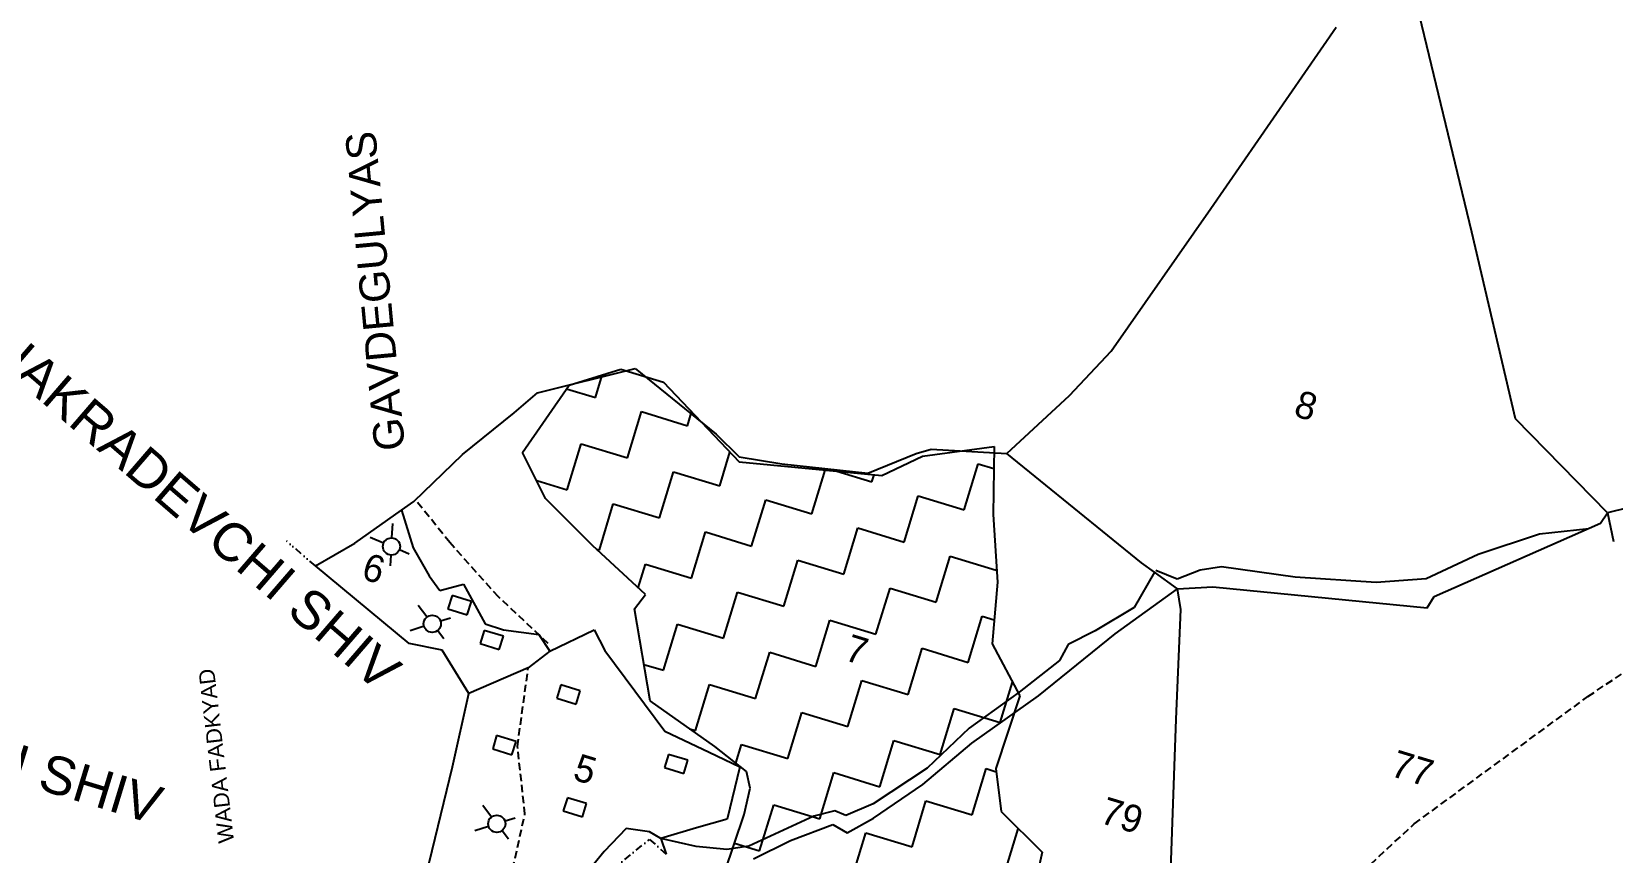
# Model space of a CAD drawing. Header units: feet. Extents: x 317639 to 322582, y 1862034 to 1866031.
# Drawn here: x 319497 to 320575, y 1864161 to 1864720 of the extents above; entities that cross this region are included whole.
import ezdxf

# ---------------------------------------------------------------- set-up
doc = ezdxf.new("R2010")
doc.units = ezdxf.units.FT
doc.header["$MEASUREMENT"] = 0
for name, pattern in [('DASHDOT', [1, 0.5, -0.25, 0, -0.25]), ('DASHED', [0.75, 0.5, -0.25]), ('DIVIDE', [1.25, 0.5, -0.25, 0, -0.25, 0, -0.25])]:
    doc.linetypes.add(name, pattern=pattern)
for name, color, linetype in [('LINE_FOOTPATH', 1, 'DASHED'), ('LINE_WATER', 4, 'Continuous'), ('OTHERS', 1, 'Continuous'), ('POLY_HATCH', 12, 'Continuous'), ('POLY_PARCEL', 6, 'Continuous'), ('POLY_WATER', 4, 'Continuous'), ('SYM_WELL', 1, 'Continuous'), ('TEXT_MAPOUT', 7, 'Continuous'), ('TEXT_PARCEL', 7, 'Continuous'), ('V_BOUND_LINE', 7, 'Continuous'), ('V_BOUND_STREAM_LINE', 7, 'DASHDOT'), ('V_DIVIDE_LINE', 7, 'DIVIDE')]:
    doc.layers.add(name, color=color, linetype=linetype)
doc.styles.get("Standard").update_dxf_attribs({"font": 'arial.ttf'})
doc.styles.add('TEXT_MAP', font='', dxfattribs={"height": 1.8})
doc.styles.get('TEXT_MAP').set_extended_font_data('Kruti Dev 050')

msp = doc.modelspace()

# ---------------------------------------------------------------- linework, layer by layer
at = {"layer": 'LINE_FOOTPATH', "ltscale": 10}
for p, q in [((319782.1, 1864372.3), (319758.8, 1864401.4)), ((319815.3, 1864335.2), (319782.1, 1864372.3)), ((320557.9, 1864267.4), (320678, 1864347.7)), ((319849.3, 1864303.5), (319815.3, 1864335.2)), ((319828.3, 1864233.3), (319835.6, 1864287)), ((320439.5, 1864180.6), (320557.9, 1864267.4)), ((319833.4, 1864187.3), (319828.3, 1864233.3)), ((319823.4, 1864142.6), (319833.4, 1864187.3)), ((320360.3, 1864107.3), (320439.5, 1864180.6))]:
    msp.add_line(p, q, dxfattribs=at)
at = {"layer": 'LINE_WATER'}
for p, q in [((320483, 1864364.3), (320524.8, 1864378.2)), ((320524.8, 1864378.2), (320558.5, 1864381.9)), ((320447.6, 1864347.7), (320483, 1864364.3)), ((320263.3, 1864353.4), (320277.8, 1864347.5)), ((320277.8, 1864347.5), (320293.5, 1864353.6)), ((320293.5, 1864353.6), (320308.2, 1864356)), ((320308.2, 1864356), (320358.3, 1864349)), ((320358.3, 1864349), (320413.5, 1864345.3)), ((320413.5, 1864345.3), (320447.6, 1864347.7))]:
    msp.add_line(p, q, dxfattribs=at)
at = {"layer": 'OTHERS'}
for p, q in [((319783.7, 1864336.1), (319780.9, 1864327.2)), ((319796.9, 1864332.1), (319783.7, 1864336.1)), ((319794.1, 1864323), (319796.9, 1864332.1)), ((319780.9, 1864327.2), (319794.1, 1864323)), ((319805.5, 1864312.4), (319802.8, 1864303.4)), ((319818.7, 1864308.4), (319805.5, 1864312.4)), ((319802.8, 1864303.4), (319815.9, 1864299.3)), ((319815.9, 1864299.3), (319818.7, 1864308.4)), ((319857.8, 1864275.2), (319855.1, 1864266.3)), ((319855.1, 1864266.3), (319868.2, 1864262.1)), ((319871, 1864271.2), (319857.8, 1864275.2)), ((319868.2, 1864262.1), (319871, 1864271.2)), ((319814.1, 1864240.7), (319811.4, 1864231.7)), ((319827.3, 1864236.7), (319814.1, 1864240.7)), ((319824.5, 1864227.6), (319827.3, 1864236.7)), ((319811.4, 1864231.7), (319824.5, 1864227.6)), ((319931.2, 1864227.9), (319928.5, 1864219)), ((319944.4, 1864223.9), (319931.2, 1864227.9)), ((319941.6, 1864214.8), (319944.4, 1864223.9)), ((319928.5, 1864219), (319941.6, 1864214.8)), ((319862.3, 1864198.4), (319859.5, 1864189.5)), ((319875.4, 1864194.4), (319862.3, 1864198.4)), ((319872.7, 1864185.3), (319875.4, 1864194.4)), ((319859.5, 1864189.5), (319872.7, 1864185.3))]:
    msp.add_line(p, q, dxfattribs=at)
at = {"layer": 'POLY_HATCH'}
for p, q in [((319863.6, 1864479.5), (319898.7, 1864490.4)), ((319898.7, 1864490.4), (319927.8, 1864481.5)), ((319927.8, 1864481.5), (319979.4, 1864427.2)), ((319831.8, 1864433.7), (319863.6, 1864479.5)), ((319847.5, 1864402.2), (319831.8, 1864433.7)), ((320076.6, 1864418), (320104.4, 1864431.1)), ((320104.4, 1864431.1), (320153.1, 1864437.8)), ((320153.1, 1864437.8), (320152.6, 1864391.4)), ((319979.4, 1864427.2), (320076.6, 1864418)), ((319879.4, 1864370.2), (319847.5, 1864402.2)), ((320152.6, 1864391.4), (320155.5, 1864345.2)), ((319915.5, 1864336.9), (319879.4, 1864370.2)), ((320155.5, 1864345.2), (320151.8, 1864303.2)), ((319908.1, 1864327.2), (319915.5, 1864336.9)), ((319918.7, 1864264.5), (319908.1, 1864327.2)), ((320151.8, 1864303.2), (320170.6, 1864267.9)), ((320170.6, 1864267.9), (320154.4, 1864218.4)), ((319962.8, 1864233.2), (319918.7, 1864264.5)), ((319984.4, 1864216.2), (319962.8, 1864233.2)), ((319986.9, 1864205), (319984.4, 1864216.2)), ((320154.4, 1864218.4), (320157.9, 1864188.9)), ((319982.9, 1864186.9), (319986.9, 1864205)), ((319969.4, 1864147.1), (319982.9, 1864186.9)), ((320157.9, 1864188.9), (320185.8, 1864161.2)), ((320185.8, 1864161.2), (320179.6, 1864133.5))]:
    msp.add_line(p, q, dxfattribs=at)
at = {"layer": 'POLY_HATCH', "linetype": 'Continuous'}
for p, q in [((319881.4, 1864471.1), (319886, 1864486.4)), ((319861.8, 1864477), (319881.4, 1864471.1)), ((319903.2, 1864430.1), (319912.8, 1864461.5)), ((319912.8, 1864461.5), (319944.2, 1864451.9)), ((319944.2, 1864451.9), (319947, 1864461.2)), ((319862.2, 1864408.2), (319871.8, 1864439.6)), ((319871.8, 1864439.6), (319903.2, 1864430.1)), ((319966.1, 1864410.9), (319973, 1864433.9)), ((319925.1, 1864389.1), (319934.6, 1864420.5)), ((319934.6, 1864420.5), (319966.1, 1864410.9)), ((320028.9, 1864391.8), (320038, 1864421.6)), ((320046, 1864420.9), (320069.9, 1864413.6)), ((320069.9, 1864413.6), (320071.4, 1864418.5)), ((320132.8, 1864394.5), (320142.3, 1864425.9)), ((320142.3, 1864425.9), (320152.9, 1864422.7)), ((319841.4, 1864414.6), (319862.2, 1864408.2)), ((319884.1, 1864367.2), (319893.6, 1864398.6)), ((319893.6, 1864398.6), (319925.1, 1864389.1)), ((319987.9, 1864369.9), (319997.5, 1864401.3)), ((319997.5, 1864401.3), (320028.9, 1864391.8)), ((320091.8, 1864372.6), (320101.3, 1864404)), ((320101.3, 1864404), (320132.8, 1864394.5)), ((319946.9, 1864348.1), (319956.5, 1864379.5)), ((319956.5, 1864379.5), (319987.9, 1864369.9)), ((320050.8, 1864350.8), (320060.3, 1864382.2)), ((320060.3, 1864382.2), (320091.8, 1864372.6)), ((319882, 1864367.8), (319884.1, 1864367.2)), ((320113.6, 1864331.6), (320123.2, 1864363)), ((320123.2, 1864363), (320154.6, 1864353.5)), ((319910.5, 1864341.4), (319915.5, 1864357.6)), ((319915.5, 1864357.6), (319946.9, 1864348.1)), ((320009.8, 1864328.9), (320019.3, 1864360.3)), ((320019.3, 1864360.3), (320050.8, 1864350.8)), ((320154.6, 1864353.5), (320154.9, 1864354.4)), ((319968.8, 1864307.1), (319978.3, 1864338.5)), ((319978.3, 1864338.5), (320009.8, 1864328.9)), ((320072.6, 1864309.8), (320082.2, 1864341.2)), ((320082.2, 1864341.2), (320113.6, 1864331.6)), ((320135.5, 1864290.6), (320145, 1864322)), ((320145, 1864322), (320153.2, 1864319.5)), ((319927.8, 1864285.2), (319937.3, 1864316.6)), ((319937.3, 1864316.6), (319968.8, 1864307.1)), ((320031.6, 1864287.9), (320041.2, 1864319.3)), ((320041.2, 1864319.3), (320072.6, 1864309.8)), ((320094.5, 1864268.8), (320104, 1864300.2)), ((320104, 1864300.2), (320135.5, 1864290.6)), ((319914.5, 1864289.2), (319927.8, 1864285.2)), ((319990.6, 1864266.1), (320000.2, 1864297.5)), ((320000.2, 1864297.5), (320031.6, 1864287.9)), ((320053.5, 1864246.9), (320063, 1864278.3)), ((320063, 1864278.3), (320094.5, 1864268.8)), ((320157.3, 1864249.6), (320165.7, 1864277.1)), ((319949.6, 1864244.2), (319959.2, 1864275.6)), ((319959.2, 1864275.6), (319990.6, 1864266.1)), ((320012.5, 1864225.1), (320022, 1864256.5)), ((320022, 1864256.5), (320053.5, 1864246.9)), ((320116.3, 1864227.8), (320125.9, 1864259.2)), ((320125.9, 1864259.2), (320157.3, 1864249.6)), ((319945.6, 1864245.4), (319949.6, 1864244.2)), ((319977.2, 1864221.9), (319981, 1864234.6)), ((319981, 1864234.6), (320012.5, 1864225.1)), ((320075.3, 1864205.9), (320084.9, 1864237.3)), ((320084.9, 1864237.3), (320116.3, 1864227.8)), ((320034.3, 1864184.1), (320043.9, 1864215.5)), ((320043.9, 1864215.5), (320075.3, 1864205.9)), ((320138.2, 1864186.8), (320147.7, 1864218.2)), ((320147.7, 1864218.2), (320154.6, 1864216.1)), ((319993.3, 1864162.2), (320002.9, 1864193.6)), ((320002.9, 1864193.6), (320034.3, 1864184.1)), ((320097.2, 1864164.9), (320106.7, 1864196.3)), ((320106.7, 1864196.3), (320138.2, 1864186.8)), ((320056.2, 1864143.1), (320065.7, 1864174.5)), ((320065.7, 1864174.5), (320097.2, 1864164.9)), ((320160, 1864145.8), (320169.6, 1864177.2)), ((320169.6, 1864177.2), (320169.7, 1864177.1)), ((319976.3, 1864167.4), (319993.3, 1864162.2))]:
    msp.add_line(p, q, dxfattribs=at)
at = {"layer": 'POLY_PARCEL'}
for p, q in [((320478.8, 1864583.9), (320430.2, 1864784.4)), ((320508.6, 1864456.6), (320478.8, 1864583.9)), ((320571.2, 1864392.6), (320508.6, 1864456.6)), ((320829.4, 1864456.3), (320571.2, 1864392.6)), ((320253.6, 1864358.4), (320161.9, 1864432.9)), ((319749.2, 1864394.3), (319757.1, 1864368.7)), ((320453.1, 1864335.6), (320566.5, 1864385.4)), ((320566.5, 1864385.4), (320571.2, 1864392.6)), ((320571.2, 1864392.6), (320575.3, 1864373)), ((319757.1, 1864368.7), (319768.1, 1864349.6)), ((320262.5, 1864352), (320253.6, 1864358.4)), ((319768.1, 1864349.6), (319775.3, 1864339.5)), ((319775.3, 1864339.5), (319791.5, 1864343.8)), ((319791.5, 1864343.8), (319806.2, 1864316.9)), ((320278.1, 1864340.7), (320262.5, 1864352)), ((320278.1, 1864340.7), (320302.2, 1864342.2)), ((320302.2, 1864342.2), (320448.2, 1864327.7)), ((320280.4, 1864326.6), (320278.1, 1864340.7)), ((320448.2, 1864327.7), (320453.1, 1864335.6)), ((320277.3, 1864252), (320280.4, 1864326.6)), ((319806.2, 1864316.9), (319818.8, 1864312.8)), ((319818.8, 1864312.8), (319842.8, 1864309.6)), ((319842.8, 1864309.6), (319850.3, 1864298.3)), ((319850.3, 1864298.3), (319880.5, 1864312.9)), ((319880.5, 1864312.9), (319887.9, 1864298.6)), ((319850.3, 1864298.3), (319835.6, 1864287)), ((319887.9, 1864298.6), (319928.7, 1864243.8)), ((319835.6, 1864287), (319795.1, 1864269.5)), ((320272.1, 1864108.2), (320277.3, 1864252)), ((319928.7, 1864243.8), (319958.9, 1864229.5)), ((319958.9, 1864229.5), (319979.9, 1864219.5)), ((319979.9, 1864219.5), (319971.1, 1864183.8)), ((319971.1, 1864183.8), (319950.2, 1864177.9)), ((319950.2, 1864177.9), (319925.9, 1864170.7)), ((319925.9, 1864170.7), (319929.6, 1864160))]:
    msp.add_line(p, q, dxfattribs=at)
at = {"layer": 'POLY_WATER'}
for p, q in [((320262.5, 1864352), (320248.6, 1864328)), ((320235.7, 1864310), (320278.1, 1864340.7)), ((320248.6, 1864328), (320222, 1864312.1)), ((320183.3, 1864267.7), (320235.7, 1864310)), ((320222, 1864312.1), (320203.7, 1864302.8)), ((320203.7, 1864302.8), (320197.7, 1864292)), ((320197.7, 1864292), (320170.3, 1864270.2)), ((320170.3, 1864270.2), (320136.2, 1864245.8)), ((320138, 1864235.5), (320183.3, 1864267.7)), ((320136.2, 1864245.8), (320107.6, 1864218.5)), ((320104.6, 1864207.4), (320138, 1864235.5)), ((320107.6, 1864218.5), (320070.7, 1864194.3)), ((320070.9, 1864184.5), (320104.6, 1864207.4)), ((320070.7, 1864194.3), (320052.1, 1864186.2)), ((320014.4, 1864169.3), (320043.2, 1864180.1)), ((320030.3, 1864185.8), (320015.6, 1864178.9)), ((320044.6, 1864189.4), (320030.3, 1864185.8)), ((320043.2, 1864180.1), (320052.9, 1864174.5)), ((320052.1, 1864186.2), (320044.6, 1864189.4)), ((320052.9, 1864174.5), (320070.9, 1864184.5)), ((319902.3, 1864177.4), (319887.3, 1864161.7)), ((319918.3, 1864175.1), (319902.3, 1864177.4)), ((319925.9, 1864170.7), (319918.3, 1864175.1)), ((319950.1, 1864165.1), (319925.9, 1864170.7)), ((320015.6, 1864178.9), (319986, 1864165.4)), ((319989.2, 1864156.8), (320014.4, 1864169.3)), ((319887.3, 1864161.7), (319873.2, 1864144.4)), ((319970.9, 1864163.2), (319950.1, 1864165.1)), ((319986, 1864165.4), (319970.9, 1864163.2))]:
    msp.add_line(p, q, dxfattribs=at)
at = {"layer": 'SYM_WELL'}
for p, q in [((319742.7, 1864375.4), (319743.3, 1864385.2)), ((319737, 1864371.9), (319728, 1864375.8)), ((319741.7, 1864356.5), (319742.1, 1864363.7)), ((319754.4, 1864364.3), (319747.8, 1864367.2)), ((319766.6, 1864321.6), (319760.6, 1864329.3)), ((319782.7, 1864320.8), (319775.8, 1864318.7)), ((319764.6, 1864315.2), (319755.2, 1864312.2)), ((319778.2, 1864306.6), (319773.8, 1864312.3)), ((319810.6, 1864185.2), (319804.6, 1864193)), ((319826.7, 1864184.5), (319819.8, 1864182.3)), ((319808.6, 1864178.8), (319799.2, 1864175.9)), ((319822.2, 1864170.2), (319817.8, 1864175.9))]:
    msp.add_line(p, q, dxfattribs=at)
for centre in [(319742.4, 1864369.6), (319770.2, 1864316.9), (319814.2, 1864180.6)]:
    msp.add_circle(centre, 5.88, dxfattribs=at)
at = {"layer": 'V_BOUND_LINE'}
for p, q in [((320300.8, 1864599.9), (320386.3, 1864723.5)), ((320233, 1864502.8), (320300.8, 1864599.9)), ((320204.5, 1864472.5), (320233, 1864502.8)), ((319841.9, 1864474.2), (319908.5, 1864490.9)), ((319908.5, 1864490.9), (319963.6, 1864446.2)), ((319826, 1864460.6), (319841.9, 1864474.2)), ((320161.9, 1864432.9), (320204.5, 1864472.5)), ((319790.9, 1864432.3), (319826, 1864460.6)), ((319963.6, 1864446.2), (319979.3, 1864430.6)), ((319757.6, 1864400.2), (319790.9, 1864432.3)), ((319979.3, 1864430.6), (320008.4, 1864425.9)), ((320067, 1864419.5), (320100, 1864433)), ((320100, 1864433), (320110.2, 1864435.9)), ((320110.2, 1864435.9), (320161.9, 1864432.9)), ((320008.4, 1864425.9), (320067, 1864419.5)), ((319749.2, 1864394.3), (319757.6, 1864400.2)), ((319717.5, 1864371.9), (319749.2, 1864394.3)), ((319690.6, 1864356.4), (319717.5, 1864371.9)), ((319754.5, 1864303.5), (319690.6, 1864356.4)), ((319776.9, 1864298.9), (319754.5, 1864303.5)), ((319795.1, 1864269.5), (319776.9, 1864298.9)), ((319784, 1864219.4), (319795.1, 1864269.5)), ((319764.3, 1864138), (319784, 1864219.4))]:
    msp.add_line(p, q, dxfattribs=at)
at = {"layer": 'V_BOUND_STREAM_LINE', "ltscale": 10}
for p, q in [((319862.1, 1864124.6), (319918.3, 1864170)), ((319918.3, 1864170), (319929.6, 1864160))]:
    msp.add_line(p, q, dxfattribs=at)
at = {"layer": 'V_DIVIDE_LINE', "ltscale": 10}
msp.add_line((319690.6, 1864356.4), (319670.9, 1864373.2), dxfattribs=at)

# ---------------------------------------------------------------- texts
at = {"layer": 'TEXT_MAPOUT'}
for s, height, rotation, p in [('GAVDEGULYAS', 20.694, 95.341, (319751.7, 1864435.8)), ('THIKAN CHAKRADEVCHI SHIV', 25.867, 319.2002, (319337.2, 1864611.8)), ('WADA FADKYACHI SHIV', 25.867, 343.0555, (319179.5, 1864302.3)), ('WADA FADKYAD', 10.694, 96.6153, (319635.2, 1864168.1))]:
    msp.add_text(s, height=height, rotation=rotation, dxfattribs=at).set_placement(p)
at = {"layer": 'TEXT_PARCEL', "style": 'TEXT_MAP'}
for s, height, p in [('8', 18.6, (320356.5, 1864458.8)), ('6', 18.6, (319721.1, 1864347.8)), ('7', 18.6, (320050.3, 1864292.4)), ('5', 18.6, (319865.2, 1864211)), ('77', 18.62, (320422.4, 1864213.5)), ('79', 18.62, (320224.4, 1864181.5))]:
    msp.add_text(s, height=height, rotation=343.0555, dxfattribs=at).set_placement(p)

doc.saveas('drawing.dxf')
